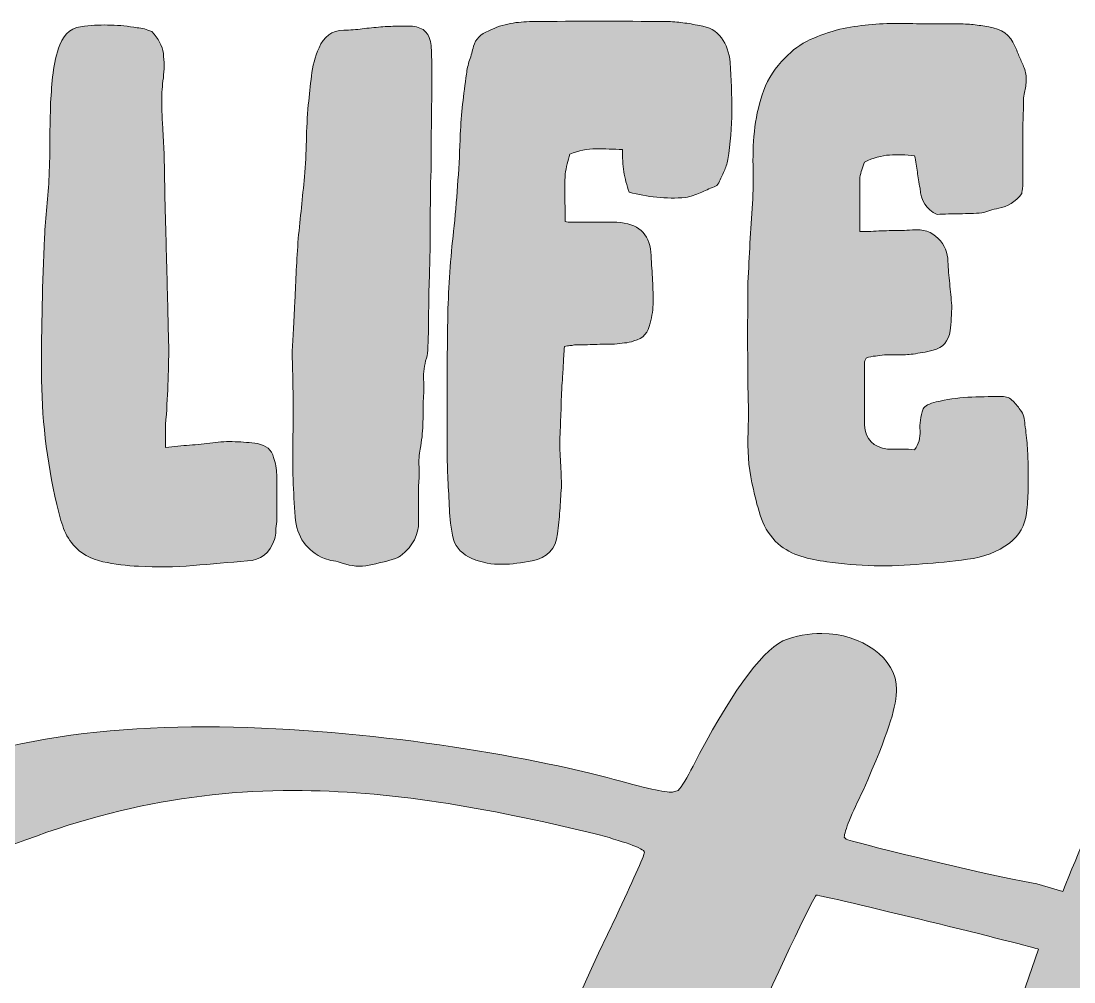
# Model space of a CAD drawing. Header units: inches. Extents: x 58 to 442, y -471 to -29.
# Drawn here: x 172.7 to 284, y -130.8 to -29.3 of the extents above; entities that cross this region are included whole.
import ezdxf

# ---------------------------------------------------------------- set-up
doc = ezdxf.new("R2010")
doc.units = ezdxf.units.IN
doc.header["$MEASUREMENT"] = 0
doc.layers.add('Layer 1', color=7, linetype='Continuous')

# ---------------------------------------------------------------- blocks, each defined once
blk = doc.blocks.new('block 4')
at = {"layer": 'Layer 1', "true_color": 0x0b0b0b}
h = blk.add_hatch(color=28, dxfattribs=at)
h.dxf.hatch_style = 2
edge = h.paths.add_edge_path()
edge.add_spline(control_points=[(187.96, -74.34), (188.83, -74.23), (189.67, -74.15), (190.49, -74.1), (191.3, -74.04), (192.12, -73.96), (192.94, -73.85), (193.7, -73.75), (194.48, -73.7), (195.3, -73.73), (196.11, -73.76), (196.9, -73.83), (197.66, -73.94), (198.59, -74.1), (199.16, -74.59), (199.37, -75.4), (199.48, -75.68), (199.56, -75.97), (199.62, -76.3), (199.67, -76.63), (199.7, -76.93), (199.7, -77.2), (199.7, -77.2), (199.7, -82.17), (199.7, -82.17), (199.65, -82.5), (199.62, -82.82), (199.62, -83.15), (199.62, -83.47), (199.56, -83.77), (199.46, -84.05), (198.97, -85.51), (198.02, -86.27), (196.6, -86.33), (194.7, -86.49), (192.78, -86.65), (190.86, -86.82), (188.92, -86.98), (187.01, -87.01), (185.11, -86.9), (183.86, -86.84), (182.59, -86.68), (181.32, -86.41), (180.04, -86.14), (178.99, -85.54), (178.18, -84.62), (177.69, -84.02), (177.32, -83.35), (177.08, -82.62), (176.83, -81.88), (176.63, -81.14), (176.46, -80.38), (175.38, -75.7), (174.84, -71.03), (174.84, -66.35), (174.84, -61.68), (174.94, -56.95), (175.16, -52.17), (175.21, -51.08), (175.3, -49.99), (175.41, -48.91), (175.51, -47.82), (175.6, -46.73), (175.65, -45.64), (175.7, -44.34), (175.73, -43.05), (175.73, -41.77), (175.73, -40.5), (175.76, -39.2), (175.81, -37.9), (175.87, -36.87), (175.95, -35.83), (176.06, -34.8), (176.17, -33.77), (176.41, -32.76), (176.79, -31.78), (177.28, -30.54), (178.15, -29.88), (179.4, -29.83), (180.32, -29.72), (181.25, -29.68), (182.17, -29.71), (183.1, -29.73), (184.02, -29.83), (184.94, -29.99), (185.22, -29.99), (185.47, -30.03), (185.72, -30.11), (185.96, -30.19), (186.22, -30.29), (186.49, -30.4), (187.2, -31.11), (187.61, -31.88), (187.72, -32.72), (187.82, -33.57), (187.82, -34.42), (187.72, -35.29), (187.61, -36.11), (187.55, -36.91), (187.55, -37.7), (187.55, -38.48), (187.58, -39.26), (187.63, -40.02), (187.74, -41.81), (187.81, -43.59), (187.84, -45.36), (187.87, -47.13), (187.91, -48.91), (187.96, -50.7), (188.02, -52.87), (188.07, -55.03), (188.13, -57.18), (188.18, -59.33), (188.23, -61.46), (188.29, -63.58), (188.29, -64.99), (188.26, -66.38), (188.21, -67.74), (188.15, -69.1), (188.07, -70.48), (187.96, -71.9), (187.96, -71.9), (187.96, -74.34), (187.96, -74.34)], knot_values=[0, 0, 0, 0, 1, 1, 1, 2, 2, 2, 3, 3, 3, 4, 4, 4, 5, 5, 5, 6, 6, 6, 7, 7, 7, 8, 8, 8, 9, 9, 9, 10, 10, 10, 11, 11, 11, 12, 12, 12, 13, 13, 13, 14, 14, 14, 15, 15, 15, 16, 16, 16, 17, 17, 17, 18, 18, 18, 19, 19, 19, 20, 20, 20, 21, 21, 21, 22, 22, 22, 23, 23, 23, 24, 24, 24, 25, 25, 25, 26, 26, 26, 27, 27, 27, 28, 28, 28, 29, 29, 29, 30, 30, 30, 31, 31, 31, 32, 32, 32, 33, 33, 33, 34, 34, 34, 35, 35, 35, 36, 36, 36, 37, 37, 37, 38, 38, 38, 39, 39, 39, 40, 40, 40, 41, 41, 41, 41], degree=3, periodic=1)
h = blk.add_hatch(color=28, dxfattribs=at)
h.dxf.hatch_style = 2
edge = h.paths.add_edge_path()
edge.add_spline(control_points=[(201.33, -64.15), (201.44, -62.74), (201.53, -60.97), (201.62, -58.85), (201.7, -56.73), (201.82, -54.53), (201.98, -52.25), (202.09, -51.16), (202.2, -50.08), (202.31, -48.99), (202.42, -47.9), (202.53, -46.81), (202.64, -45.73), (202.74, -44.48), (202.81, -43.21), (202.84, -41.93), (202.86, -40.66), (202.93, -39.39), (203.04, -38.14), (203.15, -37.11), (203.26, -36.09), (203.37, -35.09), (203.48, -34.08), (203.75, -33.09), (204.18, -32.11), (204.67, -30.92), (205.54, -30.29), (206.79, -30.24), (207.45, -30.24), (208.1, -30.19), (208.75, -30.11), (209.4, -30.03), (210.05, -29.96), (210.71, -29.91), (211.3, -29.86), (211.86, -29.83), (212.38, -29.83), (212.89, -29.83), (213.45, -29.83), (214.05, -29.83), (215.24, -29.94), (215.9, -30.62), (216.01, -31.87), (216.06, -32.52), (216.09, -33.18), (216.09, -33.86), (216.09, -34.54), (216.09, -35.24), (216.09, -35.94), (216.09, -37.47), (216.07, -38.97), (216.05, -40.47), (216.02, -41.96), (216.01, -43.47), (216.01, -44.99), (215.95, -46.9), (215.93, -48.78), (215.93, -50.66), (215.93, -52.53), (215.9, -54.42), (215.84, -56.33), (215.79, -57.58), (215.76, -58.8), (215.76, -59.99), (215.76, -61.19), (215.73, -62.41), (215.68, -63.66), (215.68, -64.21), (215.62, -64.61), (215.52, -64.89), (215.3, -65.65), (215.2, -66.41), (215.23, -67.17), (215.26, -67.93), (215.24, -68.69), (215.19, -69.45), (215.19, -70.27), (215.18, -71.1), (215.15, -71.94), (215.12, -72.78), (215.03, -73.64), (214.86, -74.51), (214.75, -75.1), (214.71, -75.73), (214.74, -76.38), (214.77, -77.03), (214.75, -77.69), (214.7, -78.34), (214.7, -78.34), (214.7, -82.17), (214.7, -82.17), (214.7, -83.58), (214.1, -84.75), (212.91, -85.68), (212.8, -85.78), (212.69, -85.87), (212.58, -85.92), (212.47, -85.98), (212.36, -86.03), (212.26, -86.08), (211.33, -86.36), (210.41, -86.59), (209.48, -86.78), (208.56, -86.97), (207.61, -86.9), (206.63, -86.57), (206.36, -86.46), (206.05, -86.38), (205.69, -86.33), (205.34, -86.27), (205.03, -86.19), (204.76, -86.08), (202.85, -85.27), (201.82, -83.8), (201.66, -81.68), (201.44, -79.07), (201.36, -76.38), (201.41, -73.61), (201.47, -70.84), (201.44, -67.69), (201.33, -64.15)], knot_values=[0, 0, 0, 0, 1, 1, 1, 2, 2, 2, 3, 3, 3, 4, 4, 4, 5, 5, 5, 6, 6, 6, 7, 7, 7, 8, 8, 8, 9, 9, 9, 10, 10, 10, 11, 11, 11, 12, 12, 12, 13, 13, 13, 14, 14, 14, 15, 15, 15, 16, 16, 16, 17, 17, 17, 18, 18, 18, 19, 19, 19, 20, 20, 20, 21, 21, 21, 22, 22, 22, 23, 23, 23, 24, 24, 24, 25, 25, 25, 26, 26, 26, 27, 27, 27, 28, 28, 28, 29, 29, 29, 30, 30, 30, 31, 31, 31, 32, 32, 32, 33, 33, 33, 34, 34, 34, 35, 35, 35, 36, 36, 36, 37, 37, 37, 38, 38, 38, 39, 39, 39, 40, 40, 40, 40], degree=3, periodic=1)
h = blk.add_hatch(color=28, dxfattribs=at)
h.dxf.hatch_style = 2
edge = h.paths.add_edge_path()
edge.add_spline(control_points=[(230.11, -63.66), (230.06, -64.37), (230.01, -65.04), (229.99, -65.66), (229.96, -66.29), (229.92, -66.9), (229.87, -67.49), (229.81, -68.47), (229.77, -69.44), (229.75, -70.39), (229.72, -71.34), (229.68, -72.3), (229.62, -73.28), (229.62, -74.21), (229.65, -75.09), (229.7, -75.93), (229.76, -76.78), (229.79, -77.66), (229.79, -78.58), (229.73, -79.4), (229.68, -80.21), (229.62, -81.03), (229.57, -81.84), (229.49, -82.66), (229.38, -83.47), (229.21, -85.05), (228.32, -86), (226.69, -86.33), (225.6, -86.55), (224.54, -86.67), (223.51, -86.69), (222.47, -86.72), (221.42, -86.52), (220.33, -86.08), (219.35, -85.65), (218.7, -84.97), (218.37, -84.05), (218.1, -82.85), (217.96, -81.79), (217.96, -80.87), (217.91, -79.78), (217.85, -78.73), (217.8, -77.73), (217.75, -76.72), (217.72, -75.7), (217.72, -74.67), (217.72, -72.12), (217.72, -69.6), (217.72, -67.13), (217.72, -64.65), (217.75, -62.17), (217.8, -59.67), (217.85, -58.2), (217.94, -56.73), (218.04, -55.27), (218.15, -53.8), (218.29, -52.36), (218.45, -50.94), (218.62, -49.31), (218.75, -47.7), (218.86, -46.09), (218.97, -44.49), (219.05, -42.87), (219.1, -41.24), (219.16, -40.16), (219.24, -39.1), (219.35, -38.06), (219.46, -37.03), (219.59, -35.97), (219.76, -34.88), (219.81, -34.39), (219.92, -33.9), (220.08, -33.42), (220.25, -32.93), (220.38, -32.44), (220.49, -31.95), (220.71, -31.19), (221.25, -30.64), (222.12, -30.32), (222.88, -29.94), (223.64, -29.68), (224.4, -29.54), (225.16, -29.41), (225.92, -29.34), (226.69, -29.34), (231.42, -29.29), (236.14, -29.29), (240.87, -29.34), (241.47, -29.34), (242.06, -29.38), (242.63, -29.46), (243.2, -29.54), (243.78, -29.64), (244.38, -29.75), (245.41, -29.91), (246.19, -30.34), (246.7, -31.05), (247.22, -31.76), (247.53, -32.63), (247.64, -33.66), (247.75, -35.4), (247.8, -37.11), (247.8, -38.8), (247.8, -40.48), (247.67, -42.19), (247.39, -43.93), (247.28, -44.37), (247.15, -44.78), (246.99, -45.16), (246.82, -45.54), (246.63, -45.94), (246.42, -46.38), (246.31, -46.6), (246.14, -46.73), (245.93, -46.79), (245.44, -47), (244.95, -47.22), (244.46, -47.44), (243.97, -47.66), (243.45, -47.82), (242.91, -47.93), (240.85, -48.09), (238.86, -47.9), (236.96, -47.36), (236.69, -46.65), (236.5, -45.93), (236.39, -45.2), (236.28, -44.46), (236.23, -43.69), (236.23, -42.87), (235.3, -42.82), (234.38, -42.79), (233.45, -42.79), (232.53, -42.79), (231.61, -42.98), (230.68, -43.36), (230.57, -43.69), (230.48, -44.03), (230.4, -44.38), (230.32, -44.74), (230.25, -45.1), (230.19, -45.48), (230.14, -46.3), (230.12, -47.11), (230.15, -47.93), (230.18, -48.74), (230.19, -49.59), (230.19, -50.45), (230.36, -50.51), (230.63, -50.54), (231.01, -50.54), (231.01, -50.54), (235.65, -50.54), (235.65, -50.54), (237.88, -50.65), (239.08, -51.71), (239.24, -53.72), (239.3, -54.64), (239.35, -55.52), (239.41, -56.37), (239.46, -57.21), (239.49, -58.06), (239.49, -58.93), (239.49, -59.32), (239.46, -59.7), (239.41, -60.08), (239.35, -60.46), (239.27, -60.84), (239.16, -61.22), (239, -62.2), (238.43, -62.82), (237.45, -63.09), (237.12, -63.2), (236.8, -63.27), (236.47, -63.3), (236.14, -63.32), (235.79, -63.36), (235.41, -63.42), (234.7, -63.42), (234.01, -63.43), (233.33, -63.46), (232.65, -63.49), (231.93, -63.5), (231.17, -63.5), (231.01, -63.55), (230.84, -63.58), (230.68, -63.58), (230.52, -63.58), (230.33, -63.61), (230.11, -63.66)], knot_values=[0, 0, 0, 0, 1, 1, 1, 2, 2, 2, 3, 3, 3, 4, 4, 4, 5, 5, 5, 6, 6, 6, 7, 7, 7, 8, 8, 8, 9, 9, 9, 10, 10, 10, 11, 11, 11, 12, 12, 12, 13, 13, 13, 14, 14, 14, 15, 15, 15, 16, 16, 16, 17, 17, 17, 18, 18, 18, 19, 19, 19, 20, 20, 20, 21, 21, 21, 22, 22, 22, 23, 23, 23, 24, 24, 24, 25, 25, 25, 26, 26, 26, 27, 27, 27, 28, 28, 28, 29, 29, 29, 30, 30, 30, 31, 31, 31, 32, 32, 32, 33, 33, 33, 34, 34, 34, 35, 35, 35, 36, 36, 36, 37, 37, 37, 38, 38, 38, 39, 39, 39, 40, 40, 40, 41, 41, 41, 42, 42, 42, 43, 43, 43, 44, 44, 44, 45, 45, 45, 46, 46, 46, 47, 47, 47, 48, 48, 48, 49, 49, 49, 50, 50, 50, 51, 51, 51, 52, 52, 52, 53, 53, 53, 54, 54, 54, 55, 55, 55, 56, 56, 56, 57, 57, 57, 58, 58, 58, 59, 59, 59, 60, 60, 60, 61, 61, 61, 62, 62, 62, 63, 63, 63, 63], degree=3, periodic=1)
h = blk.add_hatch(color=28, dxfattribs=at)
h.dxf.hatch_style = 2
edge = h.paths.add_edge_path()
edge.add_spline(control_points=[(278.46, -47.52), (277.75, -48.39), (276.94, -48.91), (276.01, -49.07), (275.68, -49.12), (275.37, -49.21), (275.07, -49.31), (274.77, -49.42), (274.49, -49.5), (274.22, -49.56), (273.46, -49.61), (272.68, -49.64), (271.89, -49.64), (271.1, -49.64), (270.3, -49.67), (269.49, -49.72), (268.35, -49.18), (267.75, -48.25), (267.69, -46.95), (267.58, -46.35), (267.49, -45.78), (267.41, -45.24), (267.33, -44.69), (267.23, -44.12), (267.12, -43.52), (266.2, -43.42), (265.32, -43.39), (264.47, -43.44), (263.63, -43.5), (262.75, -43.74), (261.82, -44.18), (261.72, -44.45), (261.62, -44.72), (261.54, -44.99), (261.46, -45.26), (261.39, -45.54), (261.33, -45.81), (261.33, -45.81), (261.33, -51.51), (261.33, -51.51), (261.33, -51.51), (262.48, -51.51), (262.48, -51.51), (263.24, -51.46), (263.97, -51.43), (264.68, -51.43), (265.38, -51.43), (266.12, -51.41), (266.88, -51.35), (268.02, -51.24), (268.93, -51.54), (269.61, -52.25), (270.29, -52.96), (270.63, -53.77), (270.63, -54.69), (270.68, -55.46), (270.75, -56.23), (270.83, -57.02), (270.91, -57.81), (270.98, -58.58), (271.04, -59.34), (271.04, -59.78), (271.02, -60.23), (271, -60.69), (270.97, -61.15), (270.93, -61.6), (270.87, -62.03), (270.71, -63.12), (270.11, -63.8), (269.08, -64.07), (268.7, -64.18), (268.33, -64.26), (267.98, -64.31), (267.63, -64.37), (267.29, -64.42), (266.96, -64.48), (266.42, -64.53), (265.9, -64.56), (265.41, -64.56), (264.92, -64.56), (264.43, -64.56), (263.94, -64.56), (263.62, -64.61), (263.29, -64.65), (262.97, -64.68), (262.64, -64.71), (262.31, -64.78), (261.99, -64.89), (261.88, -65.1), (261.82, -65.27), (261.82, -65.37), (261.82, -65.37), (261.82, -71.98), (261.82, -71.98), (261.93, -73.5), (262.75, -74.34), (264.27, -74.51), (264.27, -74.51), (264.6, -74.51), (264.6, -74.51), (265.03, -74.51), (265.45, -74.51), (265.86, -74.51), (266.27, -74.51), (266.69, -74.53), (267.12, -74.59), (267.56, -73.99), (267.75, -73.32), (267.69, -72.59), (267.64, -71.86), (267.75, -71.08), (268.02, -70.27), (268.18, -69.94), (268.65, -69.7), (269.41, -69.53), (270.49, -69.26), (271.61, -69.1), (272.75, -69.04), (273.89, -68.99), (275.03, -68.96), (276.17, -68.96), (276.66, -68.91), (277.07, -69.03), (277.4, -69.33), (277.72, -69.63), (278.02, -69.97), (278.29, -70.35), (278.62, -70.84), (278.78, -71.35), (278.78, -71.9), (278.89, -72.66), (278.97, -73.41), (279.03, -74.14), (279.08, -74.87), (279.11, -75.62), (279.11, -76.38), (279.11, -77.2), (279.11, -78.01), (279.11, -78.83), (279.11, -79.64), (279.05, -80.46), (278.95, -81.27), (278.78, -82.58), (278.18, -83.64), (277.15, -84.45), (275.9, -85.38), (274.42, -85.95), (272.71, -86.16), (271, -86.38), (269.41, -86.55), (267.94, -86.65), (264.51, -86.98), (261.14, -86.9), (257.83, -86.41), (256.91, -86.3), (256, -86.11), (255.1, -85.84), (254.2, -85.57), (253.4, -85.13), (252.69, -84.53), (251.88, -83.77), (251.29, -82.89), (250.94, -81.88), (250.59, -80.88), (250.3, -79.83), (250.08, -78.75), (249.65, -77.01), (249.46, -75.23), (249.51, -73.41), (249.57, -71.58), (249.57, -69.78), (249.51, -67.98), (249.46, -64.34), (249.46, -60.65), (249.51, -56.9), (249.57, -55.48), (249.64, -54.1), (249.72, -52.74), (249.8, -51.38), (249.89, -49.99), (250, -48.58), (250.06, -47.28), (250.07, -45.93), (250.04, -44.54), (250.02, -43.16), (250.08, -41.8), (250.25, -40.47), (250.41, -39.14), (250.72, -37.85), (251.19, -36.59), (251.65, -35.35), (252.39, -34.2), (253.43, -33.17), (254.19, -32.36), (255.07, -31.72), (256.08, -31.25), (257.08, -30.79), (258.13, -30.43), (259.22, -30.15), (261.22, -29.72), (263.28, -29.52), (265.37, -29.54), (267.46, -29.57), (269.54, -29.58), (271.61, -29.58), (272.2, -29.58), (272.78, -29.61), (273.32, -29.66), (273.86, -29.72), (274.41, -29.8), (274.95, -29.91), (276.31, -30.07), (277.23, -30.75), (277.72, -31.95), (277.89, -32.33), (278.05, -32.71), (278.21, -33.09), (278.37, -33.47), (278.54, -33.85), (278.7, -34.23), (278.86, -34.67), (278.93, -35.13), (278.91, -35.62), (278.88, -36.11), (278.81, -36.57), (278.7, -37), (278.65, -37.27), (278.62, -37.55), (278.62, -37.82), (278.62, -38.09), (278.62, -38.36), (278.62, -38.63), (278.56, -39.99), (278.54, -41.35), (278.54, -42.71), (278.54, -44.07), (278.54, -45.43), (278.54, -46.79), (278.54, -46.9), (278.52, -47.02), (278.5, -47.15), (278.47, -47.29), (278.46, -47.41), (278.46, -47.52)], knot_values=[0, 0, 0, 0, 1, 1, 1, 2, 2, 2, 3, 3, 3, 4, 4, 4, 5, 5, 5, 6, 6, 6, 7, 7, 7, 8, 8, 8, 9, 9, 9, 10, 10, 10, 11, 11, 11, 12, 12, 12, 13, 13, 13, 14, 14, 14, 15, 15, 15, 16, 16, 16, 17, 17, 17, 18, 18, 18, 19, 19, 19, 20, 20, 20, 21, 21, 21, 22, 22, 22, 23, 23, 23, 24, 24, 24, 25, 25, 25, 26, 26, 26, 27, 27, 27, 28, 28, 28, 29, 29, 29, 30, 30, 30, 31, 31, 31, 32, 32, 32, 33, 33, 33, 34, 34, 34, 35, 35, 35, 36, 36, 36, 37, 37, 37, 38, 38, 38, 39, 39, 39, 40, 40, 40, 41, 41, 41, 42, 42, 42, 43, 43, 43, 44, 44, 44, 45, 45, 45, 46, 46, 46, 47, 47, 47, 48, 48, 48, 49, 49, 49, 50, 50, 50, 51, 51, 51, 52, 52, 52, 53, 53, 53, 54, 54, 54, 55, 55, 55, 56, 56, 56, 57, 57, 57, 58, 58, 58, 59, 59, 59, 60, 60, 60, 61, 61, 61, 62, 62, 62, 63, 63, 63, 64, 64, 64, 65, 65, 65, 66, 66, 66, 67, 67, 67, 68, 68, 68, 69, 69, 69, 70, 70, 70, 71, 71, 71, 72, 72, 72, 73, 73, 73, 74, 74, 74, 75, 75, 75, 76, 76, 76, 77, 77, 77, 78, 78, 78, 79, 79, 79, 80, 80, 80, 81, 81, 81, 81], degree=3, periodic=1)
at = {"layer": 'Layer 1', "lineweight": 0}
for points, knots in [([(187.96, -74.34), (188.83, -74.23), (189.67, -74.15), (190.49, -74.1), (191.3, -74.04), (192.12, -73.96), (192.94, -73.85), (193.7, -73.75), (194.48, -73.7), (195.3, -73.73), (196.11, -73.76), (196.9, -73.83), (197.66, -73.94), (198.59, -74.1), (199.16, -74.59), (199.37, -75.4), (199.48, -75.68), (199.56, -75.97), (199.62, -76.3), (199.67, -76.63), (199.7, -76.93), (199.7, -77.2), (199.7, -77.2), (199.7, -82.17), (199.7, -82.17), (199.65, -82.5), (199.62, -82.82), (199.62, -83.15), (199.62, -83.47), (199.56, -83.77), (199.46, -84.05), (198.97, -85.51), (198.02, -86.27), (196.6, -86.33), (194.7, -86.49), (192.78, -86.65), (190.86, -86.82), (188.92, -86.98), (187.01, -87.01), (185.11, -86.9), (183.86, -86.84), (182.59, -86.68), (181.32, -86.41), (180.04, -86.14), (178.99, -85.54), (178.18, -84.62), (177.69, -84.02), (177.32, -83.35), (177.08, -82.62), (176.83, -81.88), (176.63, -81.14), (176.46, -80.38), (175.38, -75.7), (174.84, -71.03), (174.84, -66.35), (174.84, -61.68), (174.94, -56.95), (175.16, -52.17), (175.21, -51.08), (175.3, -49.99), (175.41, -48.91), (175.51, -47.82), (175.6, -46.73), (175.65, -45.64), (175.7, -44.34), (175.73, -43.05), (175.73, -41.77), (175.73, -40.5), (175.76, -39.2), (175.81, -37.9), (175.87, -36.87), (175.95, -35.83), (176.06, -34.8), (176.17, -33.77), (176.41, -32.76), (176.79, -31.78), (177.28, -30.54), (178.15, -29.88), (179.4, -29.83), (180.32, -29.72), (181.25, -29.68), (182.17, -29.71), (183.1, -29.73), (184.02, -29.83), (184.94, -29.99), (185.22, -29.99), (185.47, -30.03), (185.72, -30.11), (185.96, -30.19), (186.22, -30.29), (186.49, -30.4), (187.2, -31.11), (187.61, -31.88), (187.72, -32.72), (187.82, -33.57), (187.82, -34.42), (187.72, -35.29), (187.61, -36.11), (187.55, -36.91), (187.55, -37.7), (187.55, -38.48), (187.58, -39.26), (187.63, -40.02), (187.74, -41.81), (187.81, -43.59), (187.84, -45.36), (187.87, -47.13), (187.91, -48.91), (187.96, -50.7), (188.02, -52.87), (188.07, -55.03), (188.13, -57.18), (188.18, -59.33), (188.23, -61.46), (188.29, -63.58), (188.29, -64.99), (188.26, -66.38), (188.21, -67.74), (188.15, -69.1), (188.07, -70.48), (187.96, -71.9), (187.96, -71.9), (187.96, -74.34), (187.96, -74.34)], [0, 0, 0, 0, 1, 1, 1, 2, 2, 2, 3, 3, 3, 4, 4, 4, 5, 5, 5, 6, 6, 6, 7, 7, 7, 8, 8, 8, 9, 9, 9, 10, 10, 10, 11, 11, 11, 12, 12, 12, 13, 13, 13, 14, 14, 14, 15, 15, 15, 16, 16, 16, 17, 17, 17, 18, 18, 18, 19, 19, 19, 20, 20, 20, 21, 21, 21, 22, 22, 22, 23, 23, 23, 24, 24, 24, 25, 25, 25, 26, 26, 26, 27, 27, 27, 28, 28, 28, 29, 29, 29, 30, 30, 30, 31, 31, 31, 32, 32, 32, 33, 33, 33, 34, 34, 34, 35, 35, 35, 36, 36, 36, 37, 37, 37, 38, 38, 38, 39, 39, 39, 40, 40, 40, 41, 41, 41, 41]), ([(201.33, -64.15), (201.44, -62.74), (201.53, -60.97), (201.62, -58.85), (201.7, -56.73), (201.82, -54.53), (201.98, -52.25), (202.09, -51.16), (202.2, -50.08), (202.31, -48.99), (202.42, -47.9), (202.53, -46.81), (202.64, -45.73), (202.74, -44.48), (202.81, -43.21), (202.84, -41.93), (202.86, -40.66), (202.93, -39.39), (203.04, -38.14), (203.15, -37.11), (203.26, -36.09), (203.37, -35.09), (203.48, -34.08), (203.75, -33.09), (204.18, -32.11), (204.67, -30.92), (205.54, -30.29), (206.79, -30.24), (207.45, -30.24), (208.1, -30.19), (208.75, -30.11), (209.4, -30.03), (210.05, -29.96), (210.71, -29.91), (211.3, -29.86), (211.86, -29.83), (212.38, -29.83), (212.89, -29.83), (213.45, -29.83), (214.05, -29.83), (215.24, -29.94), (215.9, -30.62), (216.01, -31.87), (216.06, -32.52), (216.09, -33.18), (216.09, -33.86), (216.09, -34.54), (216.09, -35.24), (216.09, -35.94), (216.09, -37.47), (216.07, -38.97), (216.05, -40.47), (216.02, -41.96), (216.01, -43.47), (216.01, -44.99), (215.95, -46.9), (215.93, -48.78), (215.93, -50.66), (215.93, -52.53), (215.9, -54.42), (215.84, -56.33), (215.79, -57.58), (215.76, -58.8), (215.76, -59.99), (215.76, -61.19), (215.73, -62.41), (215.68, -63.66), (215.68, -64.21), (215.62, -64.61), (215.52, -64.89), (215.3, -65.65), (215.2, -66.41), (215.23, -67.17), (215.26, -67.93), (215.24, -68.69), (215.19, -69.45), (215.19, -70.27), (215.18, -71.1), (215.15, -71.94), (215.12, -72.78), (215.03, -73.64), (214.86, -74.51), (214.75, -75.1), (214.71, -75.73), (214.74, -76.38), (214.77, -77.03), (214.75, -77.69), (214.7, -78.34), (214.7, -78.34), (214.7, -82.17), (214.7, -82.17), (214.7, -83.58), (214.1, -84.75), (212.91, -85.68), (212.8, -85.78), (212.69, -85.87), (212.58, -85.92), (212.47, -85.98), (212.36, -86.03), (212.26, -86.08), (211.33, -86.36), (210.41, -86.59), (209.48, -86.78), (208.56, -86.97), (207.61, -86.9), (206.63, -86.57), (206.36, -86.46), (206.05, -86.38), (205.69, -86.33), (205.34, -86.27), (205.03, -86.19), (204.76, -86.08), (202.85, -85.27), (201.82, -83.8), (201.66, -81.68), (201.44, -79.07), (201.36, -76.38), (201.41, -73.61), (201.47, -70.84), (201.44, -67.69), (201.33, -64.15)], [0, 0, 0, 0, 1, 1, 1, 2, 2, 2, 3, 3, 3, 4, 4, 4, 5, 5, 5, 6, 6, 6, 7, 7, 7, 8, 8, 8, 9, 9, 9, 10, 10, 10, 11, 11, 11, 12, 12, 12, 13, 13, 13, 14, 14, 14, 15, 15, 15, 16, 16, 16, 17, 17, 17, 18, 18, 18, 19, 19, 19, 20, 20, 20, 21, 21, 21, 22, 22, 22, 23, 23, 23, 24, 24, 24, 25, 25, 25, 26, 26, 26, 27, 27, 27, 28, 28, 28, 29, 29, 29, 30, 30, 30, 31, 31, 31, 32, 32, 32, 33, 33, 33, 34, 34, 34, 35, 35, 35, 36, 36, 36, 37, 37, 37, 38, 38, 38, 39, 39, 39, 40, 40, 40, 40]), ([(230.11, -63.66), (230.06, -64.37), (230.01, -65.04), (229.99, -65.66), (229.96, -66.29), (229.92, -66.9), (229.87, -67.49), (229.81, -68.47), (229.77, -69.44), (229.75, -70.39), (229.72, -71.34), (229.68, -72.3), (229.62, -73.28), (229.62, -74.21), (229.65, -75.09), (229.7, -75.93), (229.76, -76.78), (229.79, -77.66), (229.79, -78.58), (229.73, -79.4), (229.68, -80.21), (229.62, -81.03), (229.57, -81.84), (229.49, -82.66), (229.38, -83.47), (229.21, -85.05), (228.32, -86), (226.69, -86.33), (225.6, -86.55), (224.54, -86.67), (223.51, -86.69), (222.47, -86.72), (221.42, -86.52), (220.33, -86.08), (219.35, -85.65), (218.7, -84.97), (218.37, -84.05), (218.1, -82.85), (217.96, -81.79), (217.96, -80.87), (217.91, -79.78), (217.85, -78.73), (217.8, -77.73), (217.75, -76.72), (217.72, -75.7), (217.72, -74.67), (217.72, -72.12), (217.72, -69.6), (217.72, -67.13), (217.72, -64.65), (217.75, -62.17), (217.8, -59.67), (217.85, -58.2), (217.94, -56.73), (218.04, -55.27), (218.15, -53.8), (218.29, -52.36), (218.45, -50.94), (218.62, -49.31), (218.75, -47.7), (218.86, -46.09), (218.97, -44.49), (219.05, -42.87), (219.1, -41.24), (219.16, -40.16), (219.24, -39.1), (219.35, -38.06), (219.46, -37.03), (219.59, -35.97), (219.76, -34.88), (219.81, -34.39), (219.92, -33.9), (220.08, -33.42), (220.25, -32.93), (220.38, -32.44), (220.49, -31.95), (220.71, -31.19), (221.25, -30.64), (222.12, -30.32), (222.88, -29.94), (223.64, -29.68), (224.4, -29.54), (225.16, -29.41), (225.92, -29.34), (226.69, -29.34), (231.42, -29.29), (236.14, -29.29), (240.87, -29.34), (241.47, -29.34), (242.06, -29.38), (242.63, -29.46), (243.2, -29.54), (243.78, -29.64), (244.38, -29.75), (245.41, -29.91), (246.19, -30.34), (246.7, -31.05), (247.22, -31.76), (247.53, -32.63), (247.64, -33.66), (247.75, -35.4), (247.8, -37.11), (247.8, -38.8), (247.8, -40.48), (247.67, -42.19), (247.39, -43.93), (247.28, -44.37), (247.15, -44.78), (246.99, -45.16), (246.82, -45.54), (246.63, -45.94), (246.42, -46.38), (246.31, -46.6), (246.14, -46.73), (245.93, -46.79), (245.44, -47), (244.95, -47.22), (244.46, -47.44), (243.97, -47.66), (243.45, -47.82), (242.91, -47.93), (240.85, -48.09), (238.86, -47.9), (236.96, -47.36), (236.69, -46.65), (236.5, -45.93), (236.39, -45.2), (236.28, -44.46), (236.23, -43.69), (236.23, -42.87), (235.3, -42.82), (234.38, -42.79), (233.45, -42.79), (232.53, -42.79), (231.61, -42.98), (230.68, -43.36), (230.57, -43.69), (230.48, -44.03), (230.4, -44.38), (230.32, -44.74), (230.25, -45.1), (230.19, -45.48), (230.14, -46.3), (230.12, -47.11), (230.15, -47.93), (230.18, -48.74), (230.19, -49.59), (230.19, -50.45), (230.36, -50.51), (230.63, -50.54), (231.01, -50.54), (231.01, -50.54), (235.65, -50.54), (235.65, -50.54), (237.88, -50.65), (239.08, -51.71), (239.24, -53.72), (239.3, -54.64), (239.35, -55.52), (239.41, -56.37), (239.46, -57.21), (239.49, -58.06), (239.49, -58.93), (239.49, -59.32), (239.46, -59.7), (239.41, -60.08), (239.35, -60.46), (239.27, -60.84), (239.16, -61.22), (239, -62.2), (238.43, -62.82), (237.45, -63.09), (237.12, -63.2), (236.8, -63.27), (236.47, -63.3), (236.14, -63.32), (235.79, -63.36), (235.41, -63.42), (234.7, -63.42), (234.01, -63.43), (233.33, -63.46), (232.65, -63.49), (231.93, -63.5), (231.17, -63.5), (231.01, -63.55), (230.84, -63.58), (230.68, -63.58), (230.52, -63.58), (230.33, -63.61), (230.11, -63.66)], [0, 0, 0, 0, 1, 1, 1, 2, 2, 2, 3, 3, 3, 4, 4, 4, 5, 5, 5, 6, 6, 6, 7, 7, 7, 8, 8, 8, 9, 9, 9, 10, 10, 10, 11, 11, 11, 12, 12, 12, 13, 13, 13, 14, 14, 14, 15, 15, 15, 16, 16, 16, 17, 17, 17, 18, 18, 18, 19, 19, 19, 20, 20, 20, 21, 21, 21, 22, 22, 22, 23, 23, 23, 24, 24, 24, 25, 25, 25, 26, 26, 26, 27, 27, 27, 28, 28, 28, 29, 29, 29, 30, 30, 30, 31, 31, 31, 32, 32, 32, 33, 33, 33, 34, 34, 34, 35, 35, 35, 36, 36, 36, 37, 37, 37, 38, 38, 38, 39, 39, 39, 40, 40, 40, 41, 41, 41, 42, 42, 42, 43, 43, 43, 44, 44, 44, 45, 45, 45, 46, 46, 46, 47, 47, 47, 48, 48, 48, 49, 49, 49, 50, 50, 50, 51, 51, 51, 52, 52, 52, 53, 53, 53, 54, 54, 54, 55, 55, 55, 56, 56, 56, 57, 57, 57, 58, 58, 58, 59, 59, 59, 60, 60, 60, 61, 61, 61, 62, 62, 62, 63, 63, 63, 63]), ([(278.46, -47.52), (277.75, -48.39), (276.94, -48.91), (276.01, -49.07), (275.68, -49.12), (275.37, -49.21), (275.07, -49.31), (274.77, -49.42), (274.49, -49.5), (274.22, -49.56), (273.46, -49.61), (272.68, -49.64), (271.89, -49.64), (271.1, -49.64), (270.3, -49.67), (269.49, -49.72), (268.35, -49.18), (267.75, -48.25), (267.69, -46.95), (267.58, -46.35), (267.49, -45.78), (267.41, -45.24), (267.33, -44.69), (267.23, -44.12), (267.12, -43.52), (266.2, -43.42), (265.32, -43.39), (264.47, -43.44), (263.63, -43.5), (262.75, -43.74), (261.82, -44.18), (261.72, -44.45), (261.62, -44.72), (261.54, -44.99), (261.46, -45.26), (261.39, -45.54), (261.33, -45.81), (261.33, -45.81), (261.33, -51.51), (261.33, -51.51), (261.33, -51.51), (262.48, -51.51), (262.48, -51.51), (263.24, -51.46), (263.97, -51.43), (264.68, -51.43), (265.38, -51.43), (266.12, -51.41), (266.88, -51.35), (268.02, -51.24), (268.93, -51.54), (269.61, -52.25), (270.29, -52.96), (270.63, -53.77), (270.63, -54.69), (270.68, -55.46), (270.75, -56.23), (270.83, -57.02), (270.91, -57.81), (270.98, -58.58), (271.04, -59.34), (271.04, -59.78), (271.02, -60.23), (271, -60.69), (270.97, -61.15), (270.93, -61.6), (270.87, -62.03), (270.71, -63.12), (270.11, -63.8), (269.08, -64.07), (268.7, -64.18), (268.33, -64.26), (267.98, -64.31), (267.63, -64.37), (267.29, -64.42), (266.96, -64.48), (266.42, -64.53), (265.9, -64.56), (265.41, -64.56), (264.92, -64.56), (264.43, -64.56), (263.94, -64.56), (263.62, -64.61), (263.29, -64.65), (262.97, -64.68), (262.64, -64.71), (262.31, -64.78), (261.99, -64.89), (261.88, -65.1), (261.82, -65.27), (261.82, -65.37), (261.82, -65.37), (261.82, -71.98), (261.82, -71.98), (261.93, -73.5), (262.75, -74.34), (264.27, -74.51), (264.27, -74.51), (264.6, -74.51), (264.6, -74.51), (265.03, -74.51), (265.45, -74.51), (265.86, -74.51), (266.27, -74.51), (266.69, -74.53), (267.12, -74.59), (267.56, -73.99), (267.75, -73.32), (267.69, -72.59), (267.64, -71.86), (267.75, -71.08), (268.02, -70.27), (268.18, -69.94), (268.65, -69.7), (269.41, -69.53), (270.49, -69.26), (271.61, -69.1), (272.75, -69.04), (273.89, -68.99), (275.03, -68.96), (276.17, -68.96), (276.66, -68.91), (277.07, -69.03), (277.4, -69.33), (277.72, -69.63), (278.02, -69.97), (278.29, -70.35), (278.62, -70.84), (278.78, -71.35), (278.78, -71.9), (278.89, -72.66), (278.97, -73.41), (279.03, -74.14), (279.08, -74.87), (279.11, -75.62), (279.11, -76.38), (279.11, -77.2), (279.11, -78.01), (279.11, -78.83), (279.11, -79.64), (279.05, -80.46), (278.95, -81.27), (278.78, -82.58), (278.18, -83.64), (277.15, -84.45), (275.9, -85.38), (274.42, -85.95), (272.71, -86.16), (271, -86.38), (269.41, -86.55), (267.94, -86.65), (264.51, -86.98), (261.14, -86.9), (257.83, -86.41), (256.91, -86.3), (256, -86.11), (255.1, -85.84), (254.2, -85.57), (253.4, -85.13), (252.69, -84.53), (251.88, -83.77), (251.29, -82.89), (250.94, -81.88), (250.59, -80.88), (250.3, -79.83), (250.08, -78.75), (249.65, -77.01), (249.46, -75.23), (249.51, -73.41), (249.57, -71.58), (249.57, -69.78), (249.51, -67.98), (249.46, -64.34), (249.46, -60.65), (249.51, -56.9), (249.57, -55.48), (249.64, -54.1), (249.72, -52.74), (249.8, -51.38), (249.89, -49.99), (250, -48.58), (250.06, -47.28), (250.07, -45.93), (250.04, -44.54), (250.02, -43.16), (250.08, -41.8), (250.25, -40.47), (250.41, -39.14), (250.72, -37.85), (251.19, -36.59), (251.65, -35.35), (252.39, -34.2), (253.43, -33.17), (254.19, -32.36), (255.07, -31.72), (256.08, -31.25), (257.08, -30.79), (258.13, -30.43), (259.22, -30.15), (261.22, -29.72), (263.28, -29.52), (265.37, -29.54), (267.46, -29.57), (269.54, -29.58), (271.61, -29.58), (272.2, -29.58), (272.78, -29.61), (273.32, -29.66), (273.86, -29.72), (274.41, -29.8), (274.95, -29.91), (276.31, -30.07), (277.23, -30.75), (277.72, -31.95), (277.89, -32.33), (278.05, -32.71), (278.21, -33.09), (278.37, -33.47), (278.54, -33.85), (278.7, -34.23), (278.86, -34.67), (278.93, -35.13), (278.91, -35.62), (278.88, -36.11), (278.81, -36.57), (278.7, -37), (278.65, -37.27), (278.62, -37.55), (278.62, -37.82), (278.62, -38.09), (278.62, -38.36), (278.62, -38.63), (278.56, -39.99), (278.54, -41.35), (278.54, -42.71), (278.54, -44.07), (278.54, -45.43), (278.54, -46.79), (278.54, -46.9), (278.52, -47.02), (278.5, -47.15), (278.47, -47.29), (278.46, -47.41), (278.46, -47.52)], [0, 0, 0, 0, 1, 1, 1, 2, 2, 2, 3, 3, 3, 4, 4, 4, 5, 5, 5, 6, 6, 6, 7, 7, 7, 8, 8, 8, 9, 9, 9, 10, 10, 10, 11, 11, 11, 12, 12, 12, 13, 13, 13, 14, 14, 14, 15, 15, 15, 16, 16, 16, 17, 17, 17, 18, 18, 18, 19, 19, 19, 20, 20, 20, 21, 21, 21, 22, 22, 22, 23, 23, 23, 24, 24, 24, 25, 25, 25, 26, 26, 26, 27, 27, 27, 28, 28, 28, 29, 29, 29, 30, 30, 30, 31, 31, 31, 32, 32, 32, 33, 33, 33, 34, 34, 34, 35, 35, 35, 36, 36, 36, 37, 37, 37, 38, 38, 38, 39, 39, 39, 40, 40, 40, 41, 41, 41, 42, 42, 42, 43, 43, 43, 44, 44, 44, 45, 45, 45, 46, 46, 46, 47, 47, 47, 48, 48, 48, 49, 49, 49, 50, 50, 50, 51, 51, 51, 52, 52, 52, 53, 53, 53, 54, 54, 54, 55, 55, 55, 56, 56, 56, 57, 57, 57, 58, 58, 58, 59, 59, 59, 60, 60, 60, 61, 61, 61, 62, 62, 62, 63, 63, 63, 64, 64, 64, 65, 65, 65, 66, 66, 66, 67, 67, 67, 68, 68, 68, 69, 69, 69, 70, 70, 70, 71, 71, 71, 72, 72, 72, 73, 73, 73, 74, 74, 74, 75, 75, 75, 76, 76, 76, 77, 77, 77, 78, 78, 78, 79, 79, 79, 80, 80, 80, 81, 81, 81, 81])]:
    blk.add_open_spline(points, degree=3, knots=knots, dxfattribs=at)
blk = doc.blocks.new('block 5')
at = {"layer": 'Layer 1', "true_color": 0x0b0b0b}
h = blk.add_hatch(color=28, dxfattribs=at)
h.dxf.hatch_style = 2
edge = h.paths.add_edge_path()
edge.add_spline(control_points=[(252.58, -233.01), (252.58, -228.27), (252.39, -226.3), (252.19, -226.3), (251.99, -226.3), (251.99, -226.5), (251.79, -226.89), (251.79, -226.89), (247.84, -232.42), (247.84, -232.42), (242.12, -240.12), (233.63, -248.22), (224.94, -248.22), (220.99, -248.22), (217.04, -246.64), (213.09, -242.69), (208.16, -237.95), (206.58, -229.85), (206.58, -221.16), (206.58, -209.12), (209.54, -195.89), (211.91, -187), (216.25, -169.23), (225.53, -144.75), (235.6, -123.82), (237.18, -120.46), (238.56, -117.5), (238.56, -117.1), (238.56, -116.71), (236.19, -115.92), (233.23, -115.13), (221.78, -112.36), (211.51, -110.59), (201.44, -110.59), (189.99, -110.59), (178.73, -112.96), (166.29, -118.68), (164.71, -119.47), (162.94, -119.87), (161.36, -119.87), (157.61, -119.87), (154.25, -118.09), (154.25, -116.11), (154.25, -115.72), (154.45, -115.13), (154.84, -114.54), (161.55, -106.64), (176.56, -103.87), (192.16, -103.87), (207.96, -103.87), (224.54, -106.64), (234.61, -109.2), (238.76, -110.39), (240.74, -110.78), (241.53, -110.78), (241.53, -110.78), (242.12, -110.59), (242.12, -110.59), (242.51, -110.19), (243.11, -109.2), (243.7, -108.02), (247.45, -100.71), (250.81, -95.97), (253.18, -94.79), (254.56, -94.2), (255.94, -94), (257.32, -94), (261.47, -94), (265.22, -96.57), (265.22, -99.92), (265.22, -99.92), (265.22, -100.12), (265.22, -100.12), (265.02, -102.29), (264.43, -104.27), (261.67, -110.59), (260.48, -112.96), (259.69, -114.93), (259.69, -115.52), (259.69, -115.52), (259.89, -115.72), (259.89, -115.72), (260.09, -115.92), (273.51, -119.27), (280.03, -120.46), (280.03, -120.46), (282.79, -121.25), (282.79, -121.25), (286.15, -112.76), (290.1, -104.27), (292.67, -100.12), (294.64, -97.55), (298, -95.97), (301.16, -95.97), (304.12, -95.97), (307.08, -97.36), (308.66, -100.12), (309.06, -100.91), (309.25, -102.1), (309.25, -103.68), (309.25, -107.43), (308.07, -112.76), (306.1, -118.68), (305.11, -121.64), (304.32, -124.01), (304.32, -124.61), (304.71, -124.8), (307.08, -125.2), (310.44, -125.4), (314.39, -125.79), (319.92, -125.99), (324.46, -125.99), (327.22, -125.99), (329.79, -125.79), (331.37, -125.59), (351.91, -123.22), (364.54, -112.96), (364.54, -93.8), (364.54, -93.8), (364.54, -90.64), (364.54, -90.64), (366.72, -89.85), (368.69, -89.26), (370.66, -89.26), (376.59, -89.26), (381.52, -93.41), (382.12, -100.52), (382.12, -100.52), (382.12, -102.49), (382.12, -102.49), (382.12, -121.84), (353.88, -130.92), (338.68, -132.31), (336.7, -132.5), (333.94, -132.7), (330.58, -132.7), (324.06, -132.7), (315.97, -132.31), (309.85, -131.71), (306.69, -131.52), (304.12, -131.12), (302.54, -130.92), (302.54, -130.92), (302.34, -130.92), (302.34, -130.92), (301.75, -130.92), (301.16, -131.91), (298.99, -137.24), (287.73, -166.07), (276.67, -198.06), (270.95, -228.27), (269.56, -235.97), (268.77, -242.49), (268.77, -247.43), (268.77, -254.14), (269.96, -257.89), (272.53, -257.89), (275.69, -257.89), (280.62, -252.36), (287.53, -239.13), (293.26, -228.47), (299.18, -213.27), (306.49, -191.15), (308.27, -186.02), (309.85, -181.08), (310.44, -180.09), (311.03, -178.31), (313.2, -176.93), (314.98, -176.93), (316.36, -176.93), (317.55, -177.72), (317.55, -179.89), (317.55, -180.88), (317.35, -182.07), (316.76, -183.65), (316.76, -183.65), (313.01, -194.7), (313.01, -194.7), (305.3, -219.78), (297.6, -240.12), (291.88, -249.8), (285.36, -260.66), (278.45, -265.2), (272.33, -265.2), (261.47, -265.2), (252.78, -251.57), (252.58, -233.01)], knot_values=[0, 0, 0, 0, 1, 1, 1, 2, 2, 2, 3, 3, 3, 4, 4, 4, 5, 5, 5, 6, 6, 6, 7, 7, 7, 8, 8, 8, 9, 9, 9, 10, 10, 10, 11, 11, 11, 12, 12, 12, 13, 13, 13, 14, 14, 14, 15, 15, 15, 16, 16, 16, 17, 17, 17, 18, 18, 18, 19, 19, 19, 20, 20, 20, 21, 21, 21, 22, 22, 22, 23, 23, 23, 24, 24, 24, 25, 25, 25, 26, 26, 26, 27, 27, 27, 28, 28, 28, 29, 29, 29, 30, 30, 30, 31, 31, 31, 32, 32, 32, 33, 33, 33, 34, 34, 34, 35, 35, 35, 36, 36, 36, 37, 37, 37, 38, 38, 38, 39, 39, 39, 40, 40, 40, 41, 41, 41, 42, 42, 42, 43, 43, 43, 44, 44, 44, 45, 45, 45, 46, 46, 46, 47, 47, 47, 48, 48, 48, 49, 49, 49, 50, 50, 50, 51, 51, 51, 52, 52, 52, 53, 53, 53, 54, 54, 54, 55, 55, 55, 56, 56, 56, 57, 57, 57, 58, 58, 58, 59, 59, 59, 60, 60, 60, 61, 61, 61, 62, 62, 62, 62], degree=3, periodic=1)
edge = h.paths.add_edge_path()
edge.add_spline(control_points=[(239.35, -227.88), (260.48, -197.67), (265.22, -165.08), (278.84, -131.32), (278.84, -131.32), (280.23, -127.37), (280.23, -127.37), (280.03, -127.17), (257.32, -121.64), (256.73, -121.64), (256.53, -121.64), (251.99, -131.12), (249.23, -137.64), (243.5, -150.87), (234.22, -174.96), (231.85, -183.25), (227.11, -198.26), (224.15, -212.67), (222.57, -225.71), (222.17, -228.86), (221.98, -231.23), (221.98, -233.41), (221.98, -239.13), (223.36, -241.5), (225.33, -241.5), (228.69, -241.5), (233.82, -235.58), (239.35, -227.88)], knot_values=[0, 0, 0, 0, 1, 1, 1, 2, 2, 2, 3, 3, 3, 4, 4, 4, 5, 5, 5, 6, 6, 6, 7, 7, 7, 8, 8, 8, 9, 9, 9, 9], degree=3, periodic=1)
at = {"layer": 'Layer 1', "lineweight": 0}
for points, knots in [([(252.58, -233.01), (252.58, -228.27), (252.39, -226.3), (252.19, -226.3), (251.99, -226.3), (251.99, -226.5), (251.79, -226.89), (251.79, -226.89), (247.84, -232.42), (247.84, -232.42), (242.12, -240.12), (233.63, -248.22), (224.94, -248.22), (220.99, -248.22), (217.04, -246.64), (213.09, -242.69), (208.16, -237.95), (206.58, -229.85), (206.58, -221.16), (206.58, -209.12), (209.54, -195.89), (211.91, -187), (216.25, -169.23), (225.53, -144.75), (235.6, -123.82), (237.18, -120.46), (238.56, -117.5), (238.56, -117.1), (238.56, -116.71), (236.19, -115.92), (233.23, -115.13), (221.78, -112.36), (211.51, -110.59), (201.44, -110.59), (189.99, -110.59), (178.73, -112.96), (166.29, -118.68), (164.71, -119.47), (162.94, -119.87), (161.36, -119.87), (157.61, -119.87), (154.25, -118.09), (154.25, -116.11), (154.25, -115.72), (154.45, -115.13), (154.84, -114.54), (161.55, -106.64), (176.56, -103.87), (192.16, -103.87), (207.96, -103.87), (224.54, -106.64), (234.61, -109.2), (238.76, -110.39), (240.74, -110.78), (241.53, -110.78), (241.53, -110.78), (242.12, -110.59), (242.12, -110.59), (242.51, -110.19), (243.11, -109.2), (243.7, -108.02), (247.45, -100.71), (250.81, -95.97), (253.18, -94.79), (254.56, -94.2), (255.94, -94), (257.32, -94), (261.47, -94), (265.22, -96.57), (265.22, -99.92), (265.22, -99.92), (265.22, -100.12), (265.22, -100.12), (265.02, -102.29), (264.43, -104.27), (261.67, -110.59), (260.48, -112.96), (259.69, -114.93), (259.69, -115.52), (259.69, -115.52), (259.89, -115.72), (259.89, -115.72), (260.09, -115.92), (273.51, -119.27), (280.03, -120.46), (280.03, -120.46), (282.79, -121.25), (282.79, -121.25), (286.15, -112.76), (290.1, -104.27), (292.67, -100.12), (294.64, -97.55), (298, -95.97), (301.16, -95.97), (304.12, -95.97), (307.08, -97.36), (308.66, -100.12), (309.06, -100.91), (309.25, -102.1), (309.25, -103.68), (309.25, -107.43), (308.07, -112.76), (306.1, -118.68), (305.11, -121.64), (304.32, -124.01), (304.32, -124.61), (304.71, -124.8), (307.08, -125.2), (310.44, -125.4), (314.39, -125.79), (319.92, -125.99), (324.46, -125.99), (327.22, -125.99), (329.79, -125.79), (331.37, -125.59), (351.91, -123.22), (364.54, -112.96), (364.54, -93.8), (364.54, -93.8), (364.54, -90.64), (364.54, -90.64), (366.72, -89.85), (368.69, -89.26), (370.66, -89.26), (376.59, -89.26), (381.52, -93.41), (382.12, -100.52), (382.12, -100.52), (382.12, -102.49), (382.12, -102.49), (382.12, -121.84), (353.88, -130.92), (338.68, -132.31), (336.7, -132.5), (333.94, -132.7), (330.58, -132.7), (324.06, -132.7), (315.97, -132.31), (309.85, -131.71), (306.69, -131.52), (304.12, -131.12), (302.54, -130.92), (302.54, -130.92), (302.34, -130.92), (302.34, -130.92), (301.75, -130.92), (301.16, -131.91), (298.99, -137.24), (287.73, -166.07), (276.67, -198.06), (270.95, -228.27), (269.56, -235.97), (268.77, -242.49), (268.77, -247.43), (268.77, -254.14), (269.96, -257.89), (272.53, -257.89), (275.69, -257.89), (280.62, -252.36), (287.53, -239.13), (293.26, -228.47), (299.18, -213.27), (306.49, -191.15), (308.27, -186.02), (309.85, -181.08), (310.44, -180.09), (311.03, -178.31), (313.2, -176.93), (314.98, -176.93), (316.36, -176.93), (317.55, -177.72), (317.55, -179.89), (317.55, -180.88), (317.35, -182.07), (316.76, -183.65), (316.76, -183.65), (313.01, -194.7), (313.01, -194.7), (305.3, -219.78), (297.6, -240.12), (291.88, -249.8), (285.36, -260.66), (278.45, -265.2), (272.33, -265.2), (261.47, -265.2), (252.78, -251.57), (252.58, -233.01)], [0, 0, 0, 0, 1, 1, 1, 2, 2, 2, 3, 3, 3, 4, 4, 4, 5, 5, 5, 6, 6, 6, 7, 7, 7, 8, 8, 8, 9, 9, 9, 10, 10, 10, 11, 11, 11, 12, 12, 12, 13, 13, 13, 14, 14, 14, 15, 15, 15, 16, 16, 16, 17, 17, 17, 18, 18, 18, 19, 19, 19, 20, 20, 20, 21, 21, 21, 22, 22, 22, 23, 23, 23, 24, 24, 24, 25, 25, 25, 26, 26, 26, 27, 27, 27, 28, 28, 28, 29, 29, 29, 30, 30, 30, 31, 31, 31, 32, 32, 32, 33, 33, 33, 34, 34, 34, 35, 35, 35, 36, 36, 36, 37, 37, 37, 38, 38, 38, 39, 39, 39, 40, 40, 40, 41, 41, 41, 42, 42, 42, 43, 43, 43, 44, 44, 44, 45, 45, 45, 46, 46, 46, 47, 47, 47, 48, 48, 48, 49, 49, 49, 50, 50, 50, 51, 51, 51, 52, 52, 52, 53, 53, 53, 54, 54, 54, 55, 55, 55, 56, 56, 56, 57, 57, 57, 58, 58, 58, 59, 59, 59, 60, 60, 60, 61, 61, 61, 62, 62, 62, 62]), ([(239.35, -227.88), (260.48, -197.67), (265.22, -165.08), (278.84, -131.32), (278.84, -131.32), (280.23, -127.37), (280.23, -127.37), (280.03, -127.17), (257.32, -121.64), (256.73, -121.64), (256.53, -121.64), (251.99, -131.12), (249.23, -137.64), (243.5, -150.87), (234.22, -174.96), (231.85, -183.25), (227.11, -198.26), (224.15, -212.67), (222.57, -225.71), (222.17, -228.86), (221.98, -231.23), (221.98, -233.41), (221.98, -239.13), (223.36, -241.5), (225.33, -241.5), (228.69, -241.5), (233.82, -235.58), (239.35, -227.88)], [0, 0, 0, 0, 1, 1, 1, 2, 2, 2, 3, 3, 3, 4, 4, 4, 5, 5, 5, 6, 6, 6, 7, 7, 7, 8, 8, 8, 9, 9, 9, 9])]:
    blk.add_open_spline(points, degree=3, knots=knots, dxfattribs=at)
blk = doc.blocks.new('block 2')
at = {"layer": 'Layer 1'}
for name in ['block 4', 'block 5']:
    blk.add_blockref(name, (0, 0), dxfattribs=at)

msp = doc.modelspace()

# ---------------------------------------------------------------- block references
at = {"layer": 'Layer 1'}
msp.add_blockref('block 2', (0, 0), dxfattribs=at)

doc.saveas('drawing.dxf')
